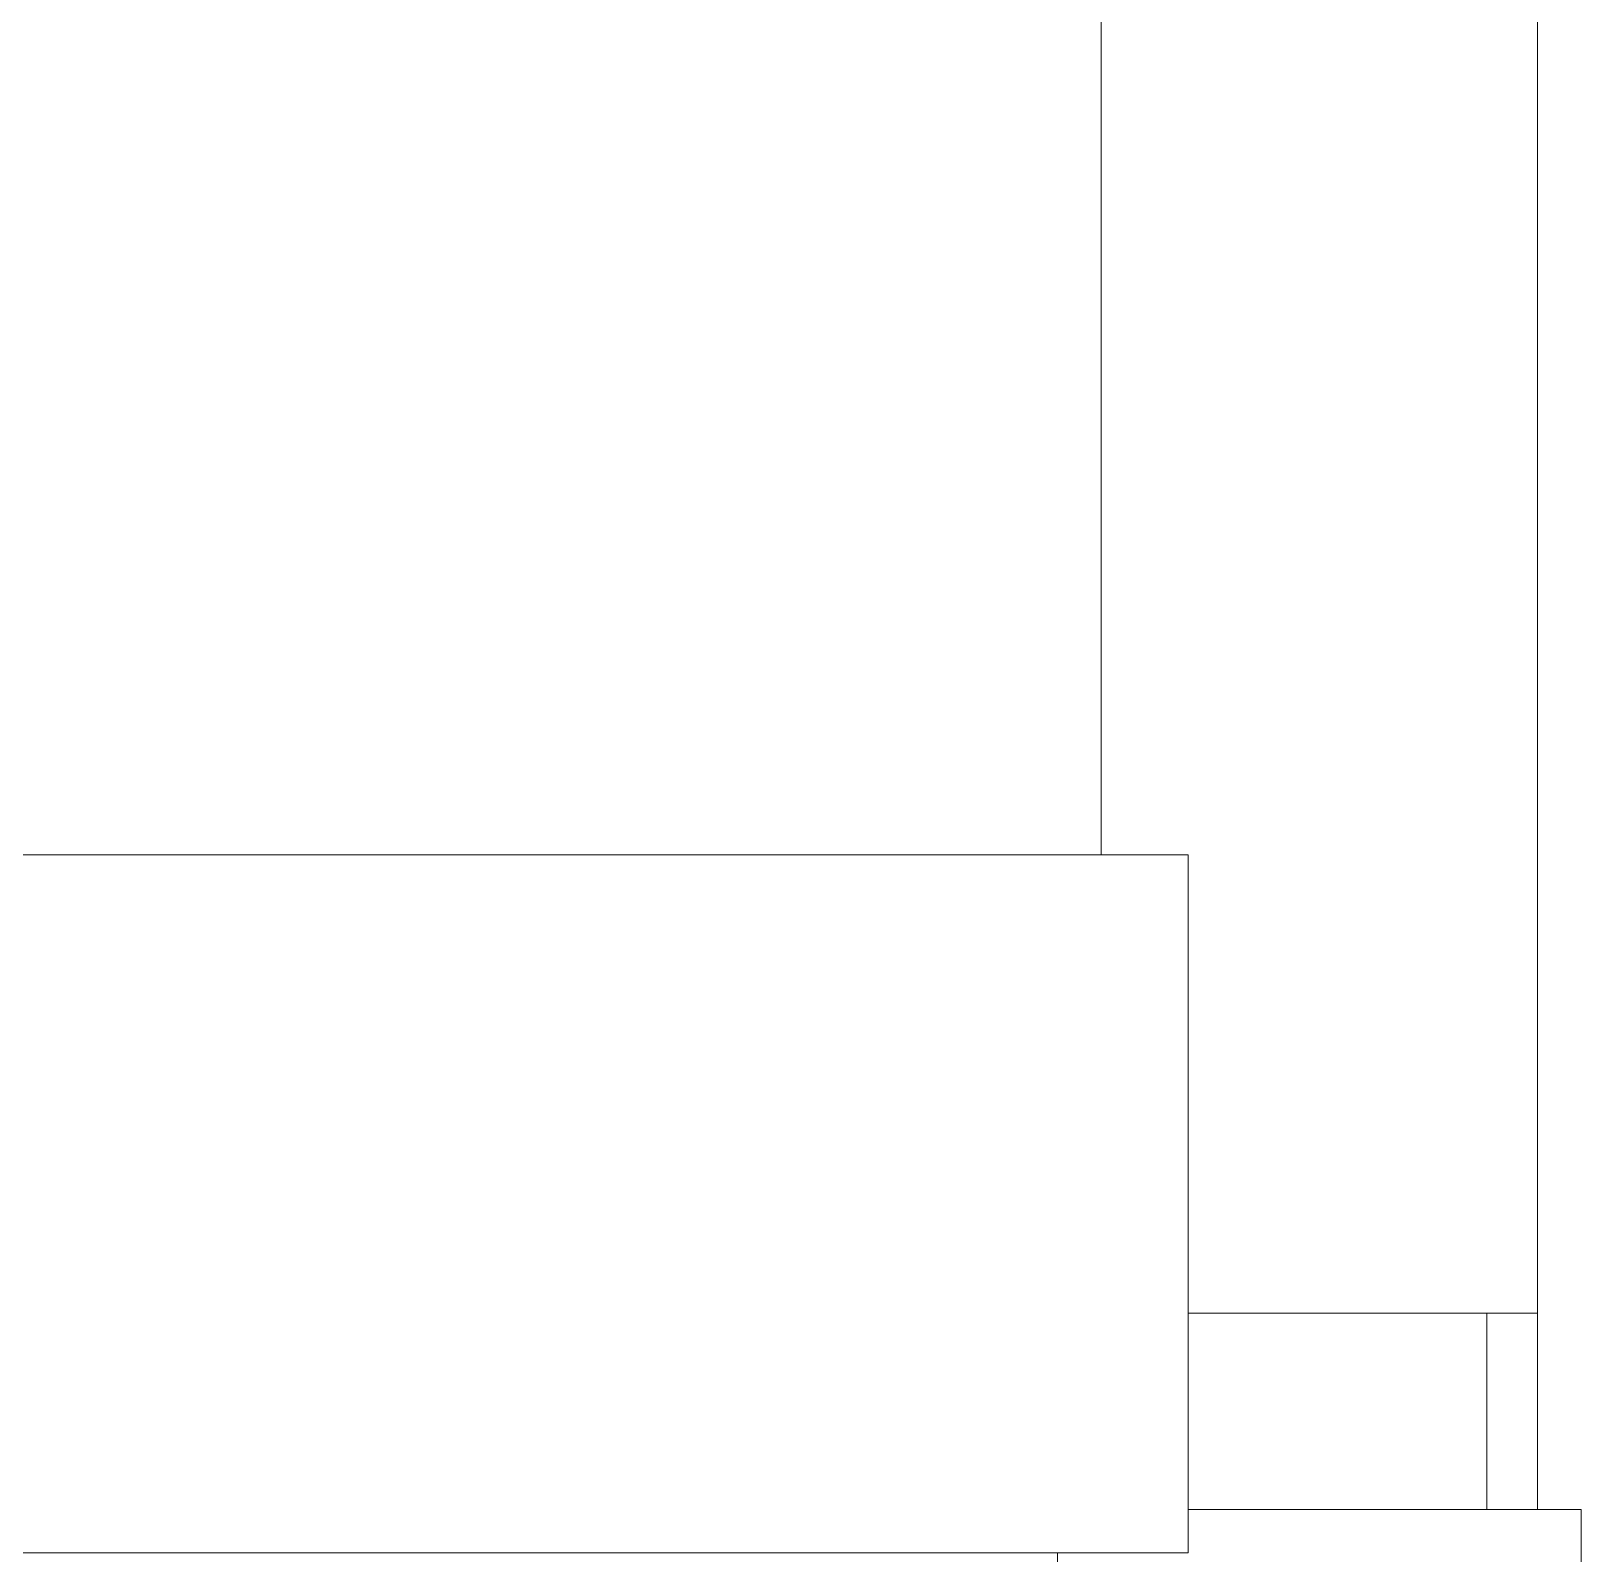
# Model space of a CAD drawing. Header units: millimetres. Extents: x 0 to 8410, y 0 to 5940.
# Drawn here: x 481.33 to 499.09, y 4833.6 to 4851.04 of the extents above; entities that cross this region are included whole.
import ezdxf

# ---------------------------------------------------------------- set-up
doc = ezdxf.new("R2010")
doc.units = ezdxf.units.MM
doc.header["$LTSCALE"] = 10
doc.layers.add('가시적인 것(ISO)', color=3, linetype='Continuous', lineweight=5, true_color=0x00ff00)
doc.layers.add('가시적인 좁은 것(ISO)', color=3, linetype='Continuous', lineweight=5, true_color=0x00ff00)

msp = doc.modelspace()

# ---------------------------------------------------------------- linework, layer by layer
at = {"layer": '가시적인 것(ISO)'}
for p, q in [((493.594, 4870.596), (493.594, 4841.596)), ((498.594, 4834.096), (498.594, 4867.346)), ((494.594, 4841.596), (463.594, 4841.596)), ((494.594, 4841.596), (494.594, 4833.596)), ((494.594, 4836.346), (498.594, 4836.346)), ((499.094, 4834.096), (494.594, 4834.096)), ((499.094, 4754.096), (499.094, 4834.096)), ((463.594, 4833.596), (494.594, 4833.596)), ((493.094, 4830.596), (493.094, 4833.596))]:
    msp.add_line(p, q, dxfattribs=at)
at = {"layer": '가시적인 좁은 것(ISO)'}
msp.add_line((498.015, 4834.096), (498.015, 4836.346), dxfattribs=at)

doc.saveas('drawing.dxf')
